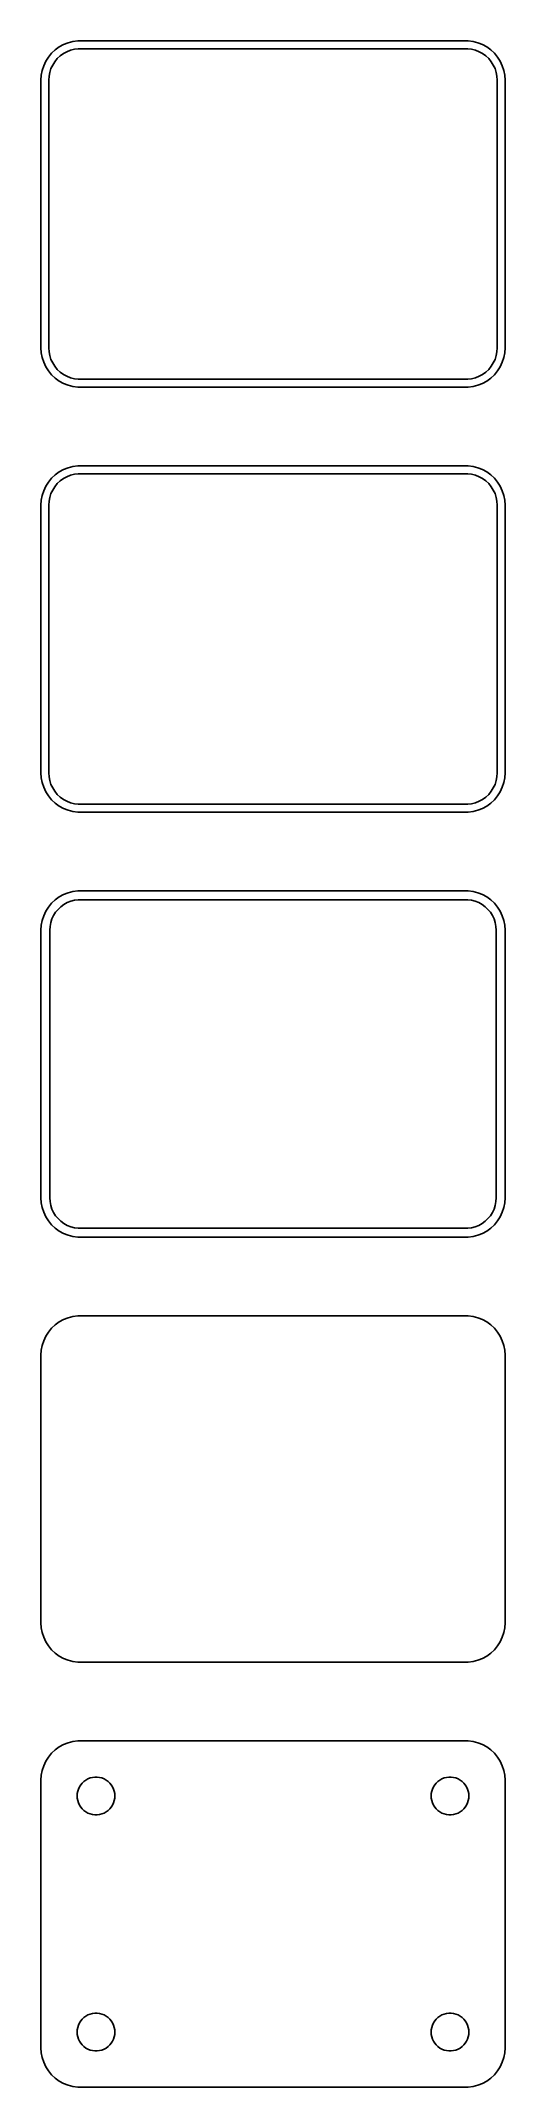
# Model space of a CAD drawing. Header units: metres. Extents: x -30 to 30, y 194 to 454.
import ezdxf

# ---------------------------------------------------------------- set-up
doc = ezdxf.new("R2010")
doc.units = ezdxf.units.M

msp = doc.modelspace()

# ---------------------------------------------------------------- linework, layer by layer
for p, q in [((-28.1448, 452.423), (-28.5451, 451.939)), ((-27.6871, 452.853), (-28.1448, 452.423)), ((-27.1791, 453.222), (-27.6871, 452.853)), ((-26.6289, 453.524), (-27.1791, 453.222)), ((-27.0497, 452.082), (-26.6433, 452.377)), ((-26.6433, 452.377), (-26.2031, 452.619)), ((-26.0451, 453.755), (-26.6289, 453.524)), ((-26.2031, 452.619), (-25.7361, 452.804)), ((-25.4369, 453.911), (-26.0451, 453.755)), ((-25.7361, 452.804), (-25.2495, 452.929)), ((-24.8139, 453.99), (-25.4369, 453.911)), ((-25.2495, 452.929), (-24.7512, 452.992)), ((24.8139, 453.99), (-24.8139, 453.99)), ((-24.7512, 452.992), (24.7512, 452.992)), ((24.7512, 452.992), (25.2495, 452.929)), ((25.4369, 453.911), (24.8139, 453.99)), ((25.2495, 452.929), (25.7361, 452.804)), ((26.0451, 453.755), (25.4369, 453.911)), ((25.7361, 452.804), (26.2031, 452.619)), ((26.6289, 453.524), (26.0451, 453.755)), ((26.2031, 452.619), (26.6433, 452.377)), ((27.1791, 453.222), (26.6289, 453.524)), ((26.6433, 452.377), (27.0497, 452.082)), ((27.6871, 452.853), (27.1791, 453.222)), ((28.1448, 452.423), (27.6871, 452.853)), ((28.5451, 451.939), (28.1448, 452.423)), ((-29.3429, 450.243), (-29.4606, 449.627)), ((-29.1489, 450.841), (-29.3429, 450.243)), ((-28.8815, 451.409), (-29.1489, 450.841)), ((-28.5451, 451.939), (-28.8815, 451.409)), ((-28.4684, 449.501), (-28.3743, 449.995)), ((-28.3743, 449.995), (-28.2191, 450.472)), ((-28.2191, 450.472), (-28.0052, 450.927)), ((-28.0052, 450.927), (-27.7361, 451.351)), ((-27.7361, 451.351), (-27.4159, 451.738)), ((-27.4159, 451.738), (-27.0497, 452.082)), ((27.0497, 452.082), (27.4159, 451.738)), ((27.4159, 451.738), (27.7361, 451.351)), ((27.7361, 451.351), (28.0052, 450.927)), ((28.0052, 450.927), (28.2191, 450.472)), ((28.2191, 450.472), (28.3743, 449.995)), ((28.3743, 449.995), (28.4684, 449.501)), ((28.8815, 451.409), (28.5451, 451.939)), ((29.1489, 450.841), (28.8815, 451.409)), ((29.3429, 450.243), (29.1489, 450.841)), ((29.4606, 449.627), (29.3429, 450.243)), ((-29.4606, 449.627), (-29.5, 449)), ((-29.5, 449), (-29.5, 415)), ((-28.5, 449), (-28.4684, 449.501)), ((-28.5, 415), (-28.5, 449)), ((28.4684, 449.501), (28.5, 449)), ((28.5, 449), (28.5, 415)), ((29.5, 449), (29.4606, 449.627)), ((29.5, 415), (29.5, 449)), ((-29.5, 415), (-29.4606, 414.373)), ((-29.4606, 414.373), (-29.3429, 413.757)), ((-29.3429, 413.757), (-29.1489, 413.159)), ((-28.4684, 414.499), (-28.5, 415)), ((-28.3743, 414.005), (-28.4684, 414.499)), ((-28.2191, 413.528), (-28.3743, 414.005)), ((-28.0052, 413.073), (-28.2191, 413.528)), ((28.2191, 413.528), (28.0052, 413.073)), ((28.3743, 414.005), (28.2191, 413.528)), ((28.4684, 414.499), (28.3743, 414.005)), ((28.5, 415), (28.4684, 414.499)), ((29.1489, 413.159), (29.3429, 413.757)), ((29.3429, 413.757), (29.4606, 414.373)), ((29.4606, 414.373), (29.5, 415)), ((-29.1489, 413.159), (-28.8815, 412.591)), ((-28.8815, 412.591), (-28.5451, 412.061)), ((-28.5451, 412.061), (-28.1448, 411.577)), ((-28.1448, 411.577), (-27.6871, 411.147)), ((-27.7361, 412.649), (-28.0052, 413.073)), ((-27.4159, 412.262), (-27.7361, 412.649)), ((-27.6871, 411.147), (-27.1791, 410.778)), ((-27.0497, 411.918), (-27.4159, 412.262)), ((-27.1791, 410.778), (-26.6289, 410.476)), ((-26.6433, 411.623), (-27.0497, 411.918)), ((-26.2031, 411.381), (-26.6433, 411.623)), ((-25.7361, 411.196), (-26.2031, 411.381)), ((-25.2495, 411.071), (-25.7361, 411.196)), ((-24.7512, 411.008), (-25.2495, 411.071)), ((24.7512, 411.008), (-24.7512, 411.008)), ((25.2495, 411.071), (24.7512, 411.008)), ((25.7361, 411.196), (25.2495, 411.071)), ((26.2031, 411.381), (25.7361, 411.196)), ((26.6433, 411.623), (26.2031, 411.381)), ((26.6289, 410.476), (27.1791, 410.778)), ((27.0497, 411.918), (26.6433, 411.623)), ((27.4159, 412.262), (27.0497, 411.918)), ((27.1791, 410.778), (27.6871, 411.147)), ((27.7361, 412.649), (27.4159, 412.262)), ((27.6871, 411.147), (28.1448, 411.577)), ((28.0052, 413.073), (27.7361, 412.649)), ((28.1448, 411.577), (28.5451, 412.061)), ((28.5451, 412.061), (28.8815, 412.591)), ((28.8815, 412.591), (29.1489, 413.159)), ((-26.6289, 410.476), (-26.0451, 410.245)), ((-26.0451, 410.245), (-25.4369, 410.089)), ((-25.4369, 410.089), (-24.8139, 410.01)), ((-24.8139, 410.01), (24.8139, 410.01)), ((24.8139, 410.01), (25.4369, 410.089)), ((25.4369, 410.089), (26.0451, 410.245)), ((26.0451, 410.245), (26.6289, 410.476)), ((-28.5451, 397.939), (-28.8815, 397.409)), ((-28.1448, 398.423), (-28.5451, 397.939)), ((-27.6871, 398.853), (-28.1448, 398.423)), ((-27.1791, 399.222), (-27.6871, 398.853)), ((-27.4159, 397.738), (-27.0497, 398.082)), ((-26.6289, 399.524), (-27.1791, 399.222)), ((-27.0497, 398.082), (-26.6433, 398.377)), ((-26.6433, 398.377), (-26.2031, 398.619)), ((-26.0451, 399.755), (-26.6289, 399.524)), ((-26.2031, 398.619), (-25.7361, 398.804)), ((-25.4369, 399.911), (-26.0451, 399.755)), ((-25.7361, 398.804), (-25.2495, 398.929)), ((-24.8139, 399.99), (-25.4369, 399.911)), ((-25.2495, 398.929), (-24.7512, 398.992)), ((24.8139, 399.99), (-24.8139, 399.99)), ((-24.7512, 398.992), (24.7512, 398.992)), ((24.7512, 398.992), (25.2495, 398.929)), ((25.4369, 399.911), (24.8139, 399.99)), ((25.2495, 398.929), (25.7361, 398.804)), ((26.0451, 399.755), (25.4369, 399.911)), ((25.7361, 398.804), (26.2031, 398.619)), ((26.6289, 399.524), (26.0451, 399.755)), ((26.2031, 398.619), (26.6433, 398.377)), ((27.1791, 399.222), (26.6289, 399.524)), ((26.6433, 398.377), (27.0497, 398.082)), ((27.0497, 398.082), (27.4159, 397.738)), ((27.6871, 398.853), (27.1791, 399.222)), ((28.1448, 398.423), (27.6871, 398.853)), ((28.5451, 397.939), (28.1448, 398.423)), ((28.8815, 397.409), (28.5451, 397.939)), ((-29.4606, 395.627), (-29.5, 395)), ((-29.3429, 396.243), (-29.4606, 395.627)), ((-29.1489, 396.841), (-29.3429, 396.243)), ((-28.8815, 397.409), (-29.1489, 396.841)), ((-28.5, 395), (-28.4684, 395.501)), ((-28.4684, 395.501), (-28.3743, 395.995)), ((-28.3743, 395.995), (-28.2191, 396.472)), ((-28.2191, 396.472), (-28.0052, 396.927)), ((-28.0052, 396.927), (-27.7361, 397.351)), ((-27.7361, 397.351), (-27.4159, 397.738)), ((27.4159, 397.738), (27.7361, 397.351)), ((27.7361, 397.351), (28.0052, 396.927)), ((28.0052, 396.927), (28.2191, 396.472)), ((28.2191, 396.472), (28.3743, 395.995)), ((28.3743, 395.995), (28.4684, 395.501)), ((28.4684, 395.501), (28.5, 395)), ((29.1489, 396.841), (28.8815, 397.409)), ((29.3429, 396.243), (29.1489, 396.841)), ((29.4606, 395.627), (29.3429, 396.243)), ((29.5, 395), (29.4606, 395.627)), ((-29.5, 395), (-29.5, 361)), ((-28.5, 361), (-28.5, 395)), ((28.5, 395), (28.5, 361)), ((29.5, 361), (29.5, 395)), ((-29.5, 361), (-29.4606, 360.373)), ((-29.4606, 360.373), (-29.3429, 359.757)), ((-29.3429, 359.757), (-29.1489, 359.159)), ((-29.1489, 359.159), (-28.8815, 358.591)), ((-28.4684, 360.499), (-28.5, 361)), ((-28.3743, 360.005), (-28.4684, 360.499)), ((-28.2191, 359.528), (-28.3743, 360.005)), ((-28.0052, 359.073), (-28.2191, 359.528)), ((-27.7361, 358.649), (-28.0052, 359.073)), ((28.0052, 359.073), (27.7361, 358.649)), ((28.2191, 359.528), (28.0052, 359.073)), ((28.3743, 360.005), (28.2191, 359.528)), ((28.4684, 360.499), (28.3743, 360.005)), ((28.5, 361), (28.4684, 360.499)), ((28.8815, 358.591), (29.1489, 359.159)), ((29.1489, 359.159), (29.3429, 359.757)), ((29.3429, 359.757), (29.4606, 360.373)), ((29.4606, 360.373), (29.5, 361)), ((-28.8815, 358.591), (-28.5451, 358.061)), ((-28.5451, 358.061), (-28.1448, 357.577)), ((-28.1448, 357.577), (-27.6871, 357.147)), ((-27.4159, 358.262), (-27.7361, 358.649)), ((-27.6871, 357.147), (-27.1791, 356.778)), ((-27.0497, 357.918), (-27.4159, 358.262)), ((-27.1791, 356.778), (-26.6289, 356.476)), ((-26.6433, 357.623), (-27.0497, 357.918)), ((-26.2031, 357.381), (-26.6433, 357.623)), ((-26.6289, 356.476), (-26.0451, 356.245)), ((-25.7361, 357.196), (-26.2031, 357.381)), ((-26.0451, 356.245), (-25.4369, 356.089)), ((-25.2495, 357.071), (-25.7361, 357.196)), ((-24.7512, 357.008), (-25.2495, 357.071)), ((24.7512, 357.008), (-24.7512, 357.008)), ((25.2495, 357.071), (24.7512, 357.008)), ((25.7361, 357.196), (25.2495, 357.071)), ((25.4369, 356.089), (26.0451, 356.245)), ((26.2031, 357.381), (25.7361, 357.196)), ((26.0451, 356.245), (26.6289, 356.476)), ((26.6433, 357.623), (26.2031, 357.381)), ((26.6289, 356.476), (27.1791, 356.778)), ((27.0497, 357.918), (26.6433, 357.623)), ((27.4159, 358.262), (27.0497, 357.918)), ((27.1791, 356.778), (27.6871, 357.147)), ((27.7361, 358.649), (27.4159, 358.262)), ((27.6871, 357.147), (28.1448, 357.577)), ((28.1448, 357.577), (28.5451, 358.061)), ((28.5451, 358.061), (28.8815, 358.591)), ((-25.4369, 356.089), (-24.8139, 356.01)), ((-24.8139, 356.01), (24.8139, 356.01)), ((24.8139, 356.01), (25.4369, 356.089)), ((-25.4369, 345.911), (-26.0451, 345.755)), ((-24.8139, 345.99), (-25.4369, 345.911)), ((24.8139, 345.99), (-24.8139, 345.99)), ((25.4369, 345.911), (24.8139, 345.99)), ((26.0451, 345.755), (25.4369, 345.911)), ((-28.8815, 343.409), (-29.1489, 342.841)), ((-28.5451, 343.939), (-28.8815, 343.409)), ((-28.1448, 344.423), (-28.5451, 343.939)), ((-27.6871, 344.853), (-28.1448, 344.423)), ((-27.8936, 342.866), (-27.633, 343.276)), ((-27.1791, 345.222), (-27.6871, 344.853)), ((-27.633, 343.276), (-27.323, 343.651)), ((-27.323, 343.651), (-26.9685, 343.984)), ((-26.6289, 345.524), (-27.1791, 345.222)), ((-26.9685, 343.984), (-26.5751, 344.27)), ((-26.0451, 345.755), (-26.6289, 345.524)), ((-26.5751, 344.27), (-26.1489, 344.504)), ((-26.1489, 344.504), (-25.6967, 344.683)), ((-25.6967, 344.683), (-25.2256, 344.804)), ((-25.2256, 344.804), (-24.7432, 344.865)), ((-24.7432, 344.865), (24.7432, 344.865)), ((24.7432, 344.865), (25.2256, 344.804)), ((25.2256, 344.804), (25.6967, 344.683)), ((25.6967, 344.683), (26.1489, 344.504)), ((26.6289, 345.524), (26.0451, 345.755)), ((26.1489, 344.504), (26.5751, 344.27)), ((26.5751, 344.27), (26.9685, 343.984)), ((27.1791, 345.222), (26.6289, 345.524)), ((26.9685, 343.984), (27.323, 343.651)), ((27.6871, 344.853), (27.1791, 345.222)), ((27.323, 343.651), (27.633, 343.276)), ((27.633, 343.276), (27.8936, 342.866)), ((28.1448, 344.423), (27.6871, 344.853)), ((28.5451, 343.939), (28.1448, 344.423)), ((28.8815, 343.409), (28.5451, 343.939)), ((29.1489, 342.841), (28.8815, 343.409)), ((-29.4606, 341.627), (-29.5, 341)), ((-29.5, 341), (-29.5, 307)), ((-29.3429, 342.243), (-29.4606, 341.627)), ((-29.1489, 342.841), (-29.3429, 342.243)), ((-28.3726, 341), (-28.3421, 341.485)), ((-28.3726, 307), (-28.3726, 341)), ((-28.3421, 341.485), (-28.251, 341.963)), ((-28.251, 341.963), (-28.1007, 342.426)), ((-28.1007, 342.426), (-27.8936, 342.866)), ((27.8936, 342.866), (28.1007, 342.426)), ((28.1007, 342.426), (28.251, 341.963)), ((28.251, 341.963), (28.3421, 341.485)), ((28.3421, 341.485), (28.3726, 341)), ((28.3726, 341), (28.3726, 307)), ((29.3429, 342.243), (29.1489, 342.841)), ((29.4606, 341.627), (29.3429, 342.243)), ((29.5, 341), (29.4606, 341.627)), ((29.5, 307), (29.5, 341)), ((-29.5, 307), (-29.4606, 306.373)), ((-28.3421, 306.515), (-28.3726, 307)), ((28.3726, 307), (28.3421, 306.515)), ((29.4606, 306.373), (29.5, 307)), ((-29.4606, 306.373), (-29.3429, 305.757)), ((-29.3429, 305.757), (-29.1489, 305.159)), ((-29.1489, 305.159), (-28.8815, 304.591)), ((-28.8815, 304.591), (-28.5451, 304.061)), ((-28.251, 306.037), (-28.3421, 306.515)), ((-28.1007, 305.574), (-28.251, 306.037)), ((-27.8936, 305.134), (-28.1007, 305.574)), ((-27.633, 304.724), (-27.8936, 305.134)), ((-27.323, 304.349), (-27.633, 304.724)), ((-26.9685, 304.016), (-27.323, 304.349)), ((27.323, 304.349), (26.9685, 304.016)), ((27.633, 304.724), (27.323, 304.349)), ((27.8936, 305.134), (27.633, 304.724)), ((28.1007, 305.574), (27.8936, 305.134)), ((28.251, 306.037), (28.1007, 305.574)), ((28.3421, 306.515), (28.251, 306.037)), ((28.5451, 304.061), (28.8815, 304.591)), ((28.8815, 304.591), (29.1489, 305.159)), ((29.1489, 305.159), (29.3429, 305.757)), ((29.3429, 305.757), (29.4606, 306.373)), ((-28.5451, 304.061), (-28.1448, 303.577)), ((-28.1448, 303.577), (-27.6871, 303.147)), ((-27.6871, 303.147), (-27.1791, 302.778)), ((-27.1791, 302.778), (-26.6289, 302.476)), ((-26.5751, 303.73), (-26.9685, 304.016)), ((-26.6289, 302.476), (-26.0451, 302.245)), ((-26.1489, 303.496), (-26.5751, 303.73)), ((-25.6967, 303.317), (-26.1489, 303.496)), ((-26.0451, 302.245), (-25.4369, 302.089)), ((-25.2256, 303.196), (-25.6967, 303.317)), ((-25.4369, 302.089), (-24.8139, 302.01)), ((-24.7432, 303.135), (-25.2256, 303.196)), ((-24.8139, 302.01), (24.8139, 302.01)), ((24.7432, 303.135), (-24.7432, 303.135)), ((25.2256, 303.196), (24.7432, 303.135)), ((24.8139, 302.01), (25.4369, 302.089)), ((25.6967, 303.317), (25.2256, 303.196)), ((25.4369, 302.089), (26.0451, 302.245)), ((26.1489, 303.496), (25.6967, 303.317)), ((26.0451, 302.245), (26.6289, 302.476)), ((26.5751, 303.73), (26.1489, 303.496)), ((26.9685, 304.016), (26.5751, 303.73)), ((26.6289, 302.476), (27.1791, 302.778)), ((27.1791, 302.778), (27.6871, 303.147)), ((27.6871, 303.147), (28.1448, 303.577)), ((28.1448, 303.577), (28.5451, 304.061)), ((-27.1791, 291.222), (-27.6871, 290.853)), ((-26.6289, 291.524), (-27.1791, 291.222)), ((-26.0451, 291.755), (-26.6289, 291.524)), ((-25.4369, 291.911), (-26.0451, 291.755)), ((-24.8139, 291.99), (-25.4369, 291.911)), ((24.8139, 291.99), (-24.8139, 291.99)), ((25.4369, 291.911), (24.8139, 291.99)), ((26.0451, 291.755), (25.4369, 291.911)), ((26.6289, 291.524), (26.0451, 291.755)), ((27.1791, 291.222), (26.6289, 291.524)), ((27.6871, 290.853), (27.1791, 291.222)), ((-29.1489, 288.841), (-29.3429, 288.243)), ((-28.8815, 289.409), (-29.1489, 288.841)), ((-28.5451, 289.939), (-28.8815, 289.409)), ((-28.1448, 290.423), (-28.5451, 289.939)), ((-27.6871, 290.853), (-28.1448, 290.423)), ((28.1448, 290.423), (27.6871, 290.853)), ((28.5451, 289.939), (28.1448, 290.423)), ((28.8815, 289.409), (28.5451, 289.939)), ((29.1489, 288.841), (28.8815, 289.409)), ((29.3429, 288.243), (29.1489, 288.841)), ((-29.4606, 287.627), (-29.5, 287)), ((-29.5, 287), (-29.5, 253)), ((-29.3429, 288.243), (-29.4606, 287.627)), ((29.4606, 287.627), (29.3429, 288.243)), ((29.5, 287), (29.4606, 287.627)), ((29.5, 253), (29.5, 287)), ((-29.5, 253), (-29.4606, 252.373)), ((-29.4606, 252.373), (-29.3429, 251.757)), ((29.3429, 251.757), (29.4606, 252.373)), ((29.4606, 252.373), (29.5, 253)), ((-29.3429, 251.757), (-29.1489, 251.159)), ((-29.1489, 251.159), (-28.8815, 250.591)), ((-28.8815, 250.591), (-28.5451, 250.061)), ((-28.5451, 250.061), (-28.1448, 249.577)), ((28.1448, 249.577), (28.5451, 250.061)), ((28.5451, 250.061), (28.8815, 250.591)), ((28.8815, 250.591), (29.1489, 251.159)), ((29.1489, 251.159), (29.3429, 251.757)), ((-28.1448, 249.577), (-27.6871, 249.147)), ((-27.6871, 249.147), (-27.1791, 248.778)), ((-27.1791, 248.778), (-26.6289, 248.476)), ((-26.6289, 248.476), (-26.0451, 248.245)), ((-26.0451, 248.245), (-25.4369, 248.089)), ((-25.4369, 248.089), (-24.8139, 248.01)), ((-24.8139, 248.01), (24.8139, 248.01)), ((24.8139, 248.01), (25.4369, 248.089)), ((25.4369, 248.089), (26.0451, 248.245)), ((26.0451, 248.245), (26.6289, 248.476)), ((26.6289, 248.476), (27.1791, 248.778)), ((27.1791, 248.778), (27.6871, 249.147)), ((27.6871, 249.147), (28.1448, 249.577)), ((-27.6871, 236.853), (-28.1448, 236.423)), ((-27.1791, 237.222), (-27.6871, 236.853)), ((-26.6289, 237.524), (-27.1791, 237.222)), ((-26.0451, 237.755), (-26.6289, 237.524)), ((-25.4369, 237.911), (-26.0451, 237.755)), ((-24.8139, 237.99), (-25.4369, 237.911)), ((24.8139, 237.99), (-24.8139, 237.99)), ((25.4369, 237.911), (24.8139, 237.99)), ((26.0451, 237.755), (25.4369, 237.911)), ((26.6289, 237.524), (26.0451, 237.755)), ((27.1791, 237.222), (26.6289, 237.524)), ((27.6871, 236.853), (27.1791, 237.222)), ((28.1448, 236.423), (27.6871, 236.853)), ((-29.3429, 234.243), (-29.4606, 233.627)), ((-29.1489, 234.841), (-29.3429, 234.243)), ((-28.8815, 235.409), (-29.1489, 234.841)), ((-28.5451, 235.939), (-28.8815, 235.409)), ((-28.1448, 236.423), (-28.5451, 235.939)), ((28.5451, 235.939), (28.1448, 236.423)), ((28.8815, 235.409), (28.5451, 235.939)), ((29.1489, 234.841), (28.8815, 235.409)), ((29.3429, 234.243), (29.1489, 234.841)), ((29.4606, 233.627), (29.3429, 234.243)), ((-29.4606, 233.627), (-29.5, 233)), ((-29.5, 233), (-29.5, 199)), ((-24.8811, 231.301), (-24.8246, 231.597)), ((-24.8246, 231.597), (-24.7315, 231.883)), ((-24.7315, 231.883), (-24.6031, 232.156)), ((-24.6031, 232.156), (-24.4416, 232.411)), ((-24.4416, 232.411), (-24.2495, 232.643)), ((-24.2495, 232.643), (-24.0298, 232.849)), ((-24.0298, 232.849), (-23.786, 233.026)), ((-23.786, 233.026), (-23.5219, 233.172)), ((-23.5219, 233.172), (-23.2416, 233.283)), ((-23.2416, 233.283), (-22.9497, 233.357)), ((-22.9497, 233.357), (-22.6507, 233.395)), ((-22.6507, 233.395), (-22.3493, 233.395)), ((-22.3493, 233.395), (-22.0503, 233.357)), ((-22.0503, 233.357), (-21.7583, 233.283)), ((-21.7583, 233.283), (-21.4781, 233.172)), ((-21.4781, 233.172), (-21.214, 233.026)), ((-21.214, 233.026), (-20.9702, 232.849)), ((-20.9702, 232.849), (-20.7505, 232.643)), ((-20.7505, 232.643), (-20.5583, 232.411)), ((-20.5583, 232.411), (-20.3969, 232.156)), ((-20.3969, 232.156), (-20.2685, 231.883)), ((-20.2685, 231.883), (-20.1754, 231.597)), ((-20.1754, 231.597), (-20.1189, 231.301)), ((20.1189, 231.301), (20.1754, 231.597)), ((20.1754, 231.597), (20.2685, 231.883)), ((20.2685, 231.883), (20.3969, 232.156)), ((20.3969, 232.156), (20.5583, 232.411)), ((20.5583, 232.411), (20.7505, 232.643)), ((20.7505, 232.643), (20.9702, 232.849)), ((20.9702, 232.849), (21.214, 233.026)), ((21.214, 233.026), (21.4781, 233.172)), ((21.4781, 233.172), (21.7583, 233.283)), ((21.7583, 233.283), (22.0503, 233.357)), ((22.0503, 233.357), (22.3493, 233.395)), ((22.3493, 233.395), (22.6507, 233.395)), ((22.6507, 233.395), (22.9497, 233.357)), ((22.9497, 233.357), (23.2416, 233.283)), ((23.2416, 233.283), (23.5219, 233.172)), ((23.5219, 233.172), (23.786, 233.026)), ((23.786, 233.026), (24.0298, 232.849)), ((24.0298, 232.849), (24.2495, 232.643)), ((24.2495, 232.643), (24.4416, 232.411)), ((24.4416, 232.411), (24.6031, 232.156)), ((24.6031, 232.156), (24.7315, 231.883)), ((24.7315, 231.883), (24.8246, 231.597)), ((24.8246, 231.597), (24.8811, 231.301)), ((29.5, 233), (29.4606, 233.627)), ((29.5, 199), (29.5, 233)), ((-24.9, 231), (-24.8811, 231.301)), ((-24.8811, 230.699), (-24.9, 231)), ((-24.8246, 230.403), (-24.8811, 230.699)), ((-24.7315, 230.117), (-24.8246, 230.403)), ((-24.6031, 229.844), (-24.7315, 230.117)), ((-24.4416, 229.589), (-24.6031, 229.844)), ((-24.2495, 229.357), (-24.4416, 229.589)), ((-24.0298, 229.151), (-24.2495, 229.357)), ((-23.786, 228.974), (-24.0298, 229.151)), ((-23.5219, 228.828), (-23.786, 228.974)), ((-23.2416, 228.717), (-23.5219, 228.828)), ((-21.4781, 228.828), (-21.7583, 228.717)), ((-21.214, 228.974), (-21.4781, 228.828)), ((-20.9702, 229.151), (-21.214, 228.974)), ((-20.7505, 229.357), (-20.9702, 229.151)), ((-20.5583, 229.589), (-20.7505, 229.357)), ((-20.3969, 229.844), (-20.5583, 229.589)), ((-20.2685, 230.117), (-20.3969, 229.844)), ((-20.1754, 230.403), (-20.2685, 230.117)), ((-20.1189, 230.699), (-20.1754, 230.403)), ((-20.1189, 231.301), (-20.1, 231)), ((-20.1, 231), (-20.1189, 230.699)), ((20.1, 231), (20.1189, 231.301)), ((20.1189, 230.699), (20.1, 231)), ((20.1754, 230.403), (20.1189, 230.699)), ((20.2685, 230.117), (20.1754, 230.403)), ((20.3969, 229.844), (20.2685, 230.117)), ((20.5583, 229.589), (20.3969, 229.844)), ((20.7505, 229.357), (20.5583, 229.589)), ((20.9702, 229.151), (20.7505, 229.357)), ((21.214, 228.974), (20.9702, 229.151)), ((21.4781, 228.828), (21.214, 228.974)), ((21.7583, 228.717), (21.4781, 228.828)), ((23.5219, 228.828), (23.2416, 228.717)), ((23.786, 228.974), (23.5219, 228.828)), ((24.0298, 229.151), (23.786, 228.974)), ((24.2495, 229.357), (24.0298, 229.151)), ((24.4416, 229.589), (24.2495, 229.357)), ((24.6031, 229.844), (24.4416, 229.589)), ((24.7315, 230.117), (24.6031, 229.844)), ((24.8246, 230.403), (24.7315, 230.117)), ((24.8811, 230.699), (24.8246, 230.403)), ((24.8811, 231.301), (24.9, 231)), ((24.9, 231), (24.8811, 230.699)), ((-22.9497, 228.643), (-23.2416, 228.717)), ((-22.6507, 228.605), (-22.9497, 228.643)), ((-22.3493, 228.605), (-22.6507, 228.605)), ((-22.0503, 228.643), (-22.3493, 228.605)), ((-21.7583, 228.717), (-22.0503, 228.643)), ((22.0503, 228.643), (21.7583, 228.717)), ((22.3493, 228.605), (22.0503, 228.643)), ((22.6507, 228.605), (22.3493, 228.605)), ((22.9497, 228.643), (22.6507, 228.605)), ((23.2416, 228.717), (22.9497, 228.643)), ((-24.2495, 202.643), (-24.0298, 202.849)), ((-24.0298, 202.849), (-23.786, 203.026)), ((-23.786, 203.026), (-23.5219, 203.172)), ((-23.5219, 203.172), (-23.2416, 203.283)), ((-23.2416, 203.283), (-22.9497, 203.357)), ((-22.9497, 203.357), (-22.6507, 203.395)), ((-22.6507, 203.395), (-22.3493, 203.395)), ((-22.3493, 203.395), (-22.0503, 203.357)), ((-22.0503, 203.357), (-21.7583, 203.283)), ((-21.7583, 203.283), (-21.4781, 203.172)), ((-21.4781, 203.172), (-21.214, 203.026)), ((-21.214, 203.026), (-20.9702, 202.849)), ((-20.9702, 202.849), (-20.7505, 202.643)), ((20.7505, 202.643), (20.9702, 202.849)), ((20.9702, 202.849), (21.214, 203.026)), ((21.214, 203.026), (21.4781, 203.172)), ((21.4781, 203.172), (21.7583, 203.283)), ((21.7583, 203.283), (22.0503, 203.357)), ((22.0503, 203.357), (22.3493, 203.395)), ((22.3493, 203.395), (22.6507, 203.395)), ((22.6507, 203.395), (22.9497, 203.357)), ((22.9497, 203.357), (23.2416, 203.283)), ((23.2416, 203.283), (23.5219, 203.172)), ((23.5219, 203.172), (23.786, 203.026)), ((23.786, 203.026), (24.0298, 202.849)), ((24.0298, 202.849), (24.2495, 202.643)), ((-24.9, 201), (-24.8811, 201.301)), ((-24.8811, 200.699), (-24.9, 201)), ((-24.8811, 201.301), (-24.8246, 201.597)), ((-24.8246, 200.403), (-24.8811, 200.699)), ((-24.8246, 201.597), (-24.7315, 201.883)), ((-24.7315, 200.117), (-24.8246, 200.403)), ((-24.7315, 201.883), (-24.6031, 202.156)), ((-24.6031, 202.156), (-24.4416, 202.411)), ((-24.4416, 202.411), (-24.2495, 202.643)), ((-20.7505, 202.643), (-20.5583, 202.411)), ((-20.5583, 202.411), (-20.3969, 202.156)), ((-20.3969, 202.156), (-20.2685, 201.883)), ((-20.2685, 201.883), (-20.1754, 201.597)), ((-20.1754, 200.403), (-20.2685, 200.117)), ((-20.1754, 201.597), (-20.1189, 201.301)), ((-20.1189, 200.699), (-20.1754, 200.403)), ((-20.1189, 201.301), (-20.1, 201)), ((-20.1, 201), (-20.1189, 200.699)), ((20.1, 201), (20.1189, 201.301)), ((20.1189, 200.699), (20.1, 201)), ((20.1189, 201.301), (20.1754, 201.597)), ((20.1754, 200.403), (20.1189, 200.699)), ((20.1754, 201.597), (20.2685, 201.883)), ((20.2685, 200.117), (20.1754, 200.403)), ((20.2685, 201.883), (20.3969, 202.156)), ((20.3969, 202.156), (20.5583, 202.411)), ((20.5583, 202.411), (20.7505, 202.643)), ((24.2495, 202.643), (24.4416, 202.411)), ((24.4416, 202.411), (24.6031, 202.156)), ((24.6031, 202.156), (24.7315, 201.883)), ((24.7315, 201.883), (24.8246, 201.597)), ((24.8246, 200.403), (24.7315, 200.117)), ((24.8246, 201.597), (24.8811, 201.301)), ((24.8811, 200.699), (24.8246, 200.403)), ((24.8811, 201.301), (24.9, 201)), ((24.9, 201), (24.8811, 200.699)), ((-29.5, 199), (-29.4606, 198.373)), ((-29.4606, 198.373), (-29.3429, 197.757)), ((-29.3429, 197.757), (-29.1489, 197.159)), ((-24.6031, 199.844), (-24.7315, 200.117)), ((-24.4416, 199.589), (-24.6031, 199.844)), ((-24.2495, 199.357), (-24.4416, 199.589)), ((-24.0298, 199.151), (-24.2495, 199.357)), ((-23.786, 198.974), (-24.0298, 199.151)), ((-23.5219, 198.828), (-23.786, 198.974)), ((-23.2416, 198.717), (-23.5219, 198.828)), ((-22.9497, 198.643), (-23.2416, 198.717)), ((-22.6507, 198.605), (-22.9497, 198.643)), ((-22.3493, 198.605), (-22.6507, 198.605)), ((-22.0503, 198.643), (-22.3493, 198.605)), ((-21.7583, 198.717), (-22.0503, 198.643)), ((-21.4781, 198.828), (-21.7583, 198.717)), ((-21.214, 198.974), (-21.4781, 198.828)), ((-20.9702, 199.151), (-21.214, 198.974)), ((-20.7505, 199.357), (-20.9702, 199.151)), ((-20.5583, 199.589), (-20.7505, 199.357)), ((-20.3969, 199.844), (-20.5583, 199.589)), ((-20.2685, 200.117), (-20.3969, 199.844)), ((20.3969, 199.844), (20.2685, 200.117)), ((20.5583, 199.589), (20.3969, 199.844)), ((20.7505, 199.357), (20.5583, 199.589)), ((20.9702, 199.151), (20.7505, 199.357)), ((21.214, 198.974), (20.9702, 199.151)), ((21.4781, 198.828), (21.214, 198.974)), ((21.7583, 198.717), (21.4781, 198.828)), ((22.0503, 198.643), (21.7583, 198.717)), ((22.3493, 198.605), (22.0503, 198.643)), ((22.6507, 198.605), (22.3493, 198.605)), ((22.9497, 198.643), (22.6507, 198.605)), ((23.2416, 198.717), (22.9497, 198.643)), ((23.5219, 198.828), (23.2416, 198.717)), ((23.786, 198.974), (23.5219, 198.828)), ((24.0298, 199.151), (23.786, 198.974)), ((24.2495, 199.357), (24.0298, 199.151)), ((24.4416, 199.589), (24.2495, 199.357)), ((24.6031, 199.844), (24.4416, 199.589)), ((24.7315, 200.117), (24.6031, 199.844)), ((29.1489, 197.159), (29.3429, 197.757)), ((29.3429, 197.757), (29.4606, 198.373)), ((29.4606, 198.373), (29.5, 199)), ((-29.1489, 197.159), (-28.8815, 196.591)), ((-28.8815, 196.591), (-28.5451, 196.061)), ((-28.5451, 196.061), (-28.1448, 195.577)), ((-28.1448, 195.577), (-27.6871, 195.147)), ((-27.6871, 195.147), (-27.1791, 194.778)), ((27.1791, 194.778), (27.6871, 195.147)), ((27.6871, 195.147), (28.1448, 195.577)), ((28.1448, 195.577), (28.5451, 196.061)), ((28.5451, 196.061), (28.8815, 196.591)), ((28.8815, 196.591), (29.1489, 197.159)), ((-27.1791, 194.778), (-26.6289, 194.476)), ((-26.6289, 194.476), (-26.0451, 194.245)), ((-26.0451, 194.245), (-25.4369, 194.089)), ((-25.4369, 194.089), (-24.8139, 194.01)), ((-24.8139, 194.01), (24.8139, 194.01)), ((24.8139, 194.01), (25.4369, 194.089)), ((25.4369, 194.089), (26.0451, 194.245)), ((26.0451, 194.245), (26.6289, 194.476)), ((26.6289, 194.476), (27.1791, 194.778))]:
    msp.add_line(p, q)

doc.saveas('drawing.dxf')
